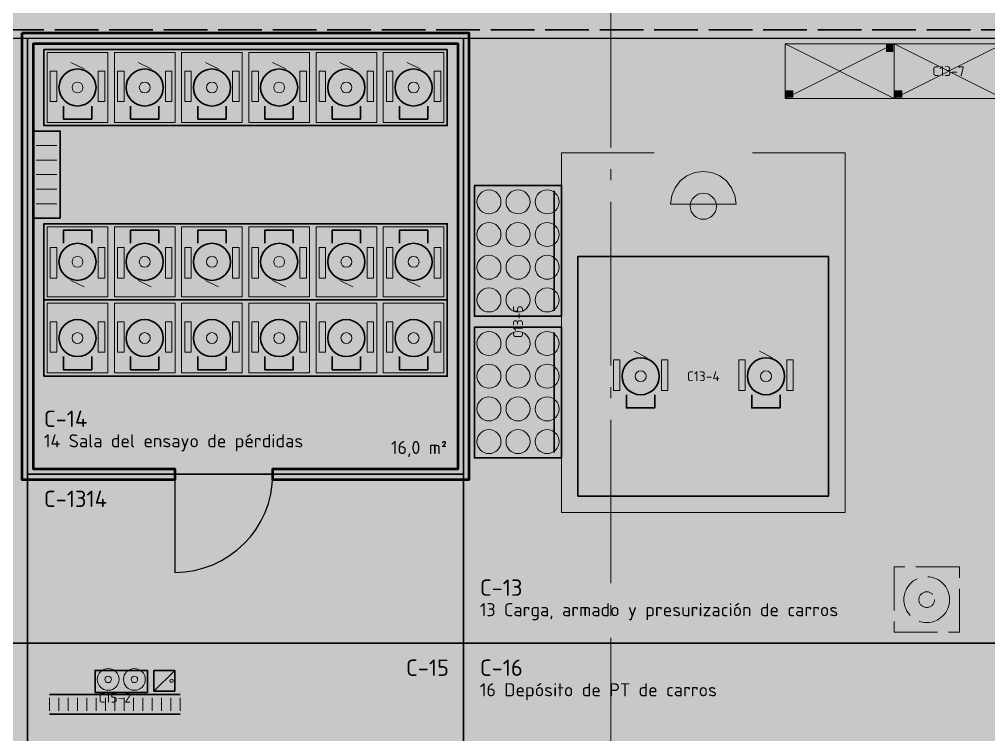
# Model space of a CAD drawing. Header units: millimetres. Extents: x 0 to 1189, y 0 to 841.
# Drawn here: x 484.8 to 573.7, y 291.1 to 356.8 of the extents above; entities that cross this region are included whole.
import ezdxf
from ezdxf.enums import TextEntityAlignment as Align

# ---------------------------------------------------------------- set-up
doc = ezdxf.new("R2010")
doc.units = ezdxf.units.MM
doc.linetypes.add('IRAM-E-TRAZOS', pattern=[5, 4, -1])
doc.linetypes.add('IRAM-F-TRAZO-PUNTO', pattern=[20, 15, -2, 1, -2])
for name, color, linetype, lineweight in [('A-ABERTURA', 7, 'CONTINUOUS', 25), ('A-EJE', 1, 'IRAM-F-TRAZO-PUNTO', 18), ('A-EQUIPO-FINO', 8, 'CONTINUOUS', 13), ('A-EQUIPO-RELLENO', 9, 'CONTINUOUS', 13), ('A-OPERARIO', 6, 'CONTINUOUS', 18), ('A-RELLENO', 9, 'CONTINUOUS', 13), ('A-SECTOR', 1, 'CONTINUOUS', 25), ('A-SECTOR-TXT', 1, 'CONTINUOUS', 25), ('A-SEGURIDAD', 1, 'IRAM-E-TRAZOS', 18), ('A-TABIQUE', 7, 'CONTINUOUS', 50), ('A-TEXTO', 7, 'CONTINUOUS', 18)]:
    doc.layers.add(name, color=color, linetype=linetype, lineweight=lineweight)
for name, color, linetype, lineweight, true_color in [('A-AREA-TRABAJO', 30, 'CONTINUOUS', 13, 0xeb963c), ('A-DEM-AM', 2, 'CONTINUOUS', 35, 0xd7a500), ('A-EQUIPO', 30, 'CONTINUOUS', 35, 0xe67800), ('A-PASILLO', 2, 'IRAM-E-TRAZOS', 35, 0xd7a500)]:
    doc.layers.add(name, color=color, linetype=linetype, lineweight=lineweight, true_color=true_color)
doc.styles.add('ISO3098', font='isocpeur.ttf')

msp = doc.modelspace()

# ---------------------------------------------------------------- hatches: boundary and pattern name
at = {"layer": 'A-EQUIPO-RELLENO', "true_color": 0xeeeeee}
h = msp.add_hatch(color=7, dxfattribs=at)
h.dxf.hatch_style = 1
h.paths.add_polyline_path([(555, 349.5), (565, 349.5), (565, 354.5), (555, 354.5)])
at = {"layer": 'A-EQUIPO-RELLENO', "true_color": 0x969ba0}
h = msp.add_hatch(color=7, dxfattribs=at)
h.dxf.hatch_style = 1
h.paths.add_polyline_path([(564.3, 353.8), (564.9, 353.8), (564.9, 354.4), (564.3, 354.4)])
at = {"layer": 'A-EQUIPO-RELLENO', "true_color": 0xeeeeee}
h = msp.add_hatch(color=7, dxfattribs=at)
h.dxf.hatch_style = 1
h.paths.add_polyline_path([(565, 349.5), (575, 349.5), (575, 354.5), (565, 354.5)])
at = {"layer": 'A-EQUIPO-RELLENO', "true_color": 0xf0786e}
h = msp.add_hatch(color=7, dxfattribs=at)
h.dxf.hatch_style = 1
h.paths.add_polyline_path([(488.383, 350.5), (488.441, 350.06), (488.611, 349.65), (488.881, 349.298), (489.233, 349.028), (489.643, 348.858), (490.083, 348.8), (490.523, 348.858), (490.933, 349.028), (491.285, 349.298), (491.556, 349.65), (491.725, 350.06), (491.783, 350.5), (491.725, 350.94), (491.556, 351.35), (491.285, 351.702), (490.933, 351.972), (490.523, 352.142), (490.083, 352.2), (489.643, 352.142), (489.233, 351.972), (488.881, 351.702), (488.611, 351.35), (488.441, 350.94)])
h = msp.add_hatch(color=7, dxfattribs=at)
h.dxf.hatch_style = 1
h.paths.add_polyline_path([(494.55, 350.5), (494.608, 350.06), (494.778, 349.65), (495.048, 349.298), (495.4, 349.028), (495.81, 348.858), (496.25, 348.8), (496.69, 348.858), (497.1, 349.028), (497.452, 349.298), (497.722, 349.65), (497.892, 350.06), (497.95, 350.5), (497.892, 350.94), (497.722, 351.35), (497.452, 351.702), (497.1, 351.972), (496.69, 352.142), (496.25, 352.2), (495.81, 352.142), (495.4, 351.972), (495.048, 351.702), (494.778, 351.35), (494.608, 350.94)])
h = msp.add_hatch(color=7, dxfattribs=at)
h.dxf.hatch_style = 1
h.paths.add_polyline_path([(500.717, 350.5), (500.775, 350.06), (500.944, 349.65), (501.215, 349.298), (501.567, 349.028), (501.977, 348.858), (502.417, 348.8), (502.857, 348.858), (503.267, 349.028), (503.619, 349.298), (503.889, 349.65), (504.059, 350.06), (504.117, 350.5), (504.059, 350.94), (503.889, 351.35), (503.619, 351.702), (503.267, 351.972), (502.857, 352.142), (502.417, 352.2), (501.977, 352.142), (501.567, 351.972), (501.215, 351.702), (500.944, 351.35), (500.775, 350.94)])
h = msp.add_hatch(color=7, dxfattribs=at)
h.dxf.hatch_style = 1
h.paths.add_polyline_path([(506.883, 350.5), (506.941, 350.06), (507.111, 349.65), (507.381, 349.298), (507.733, 349.028), (508.143, 348.858), (508.583, 348.8), (509.023, 348.858), (509.433, 349.028), (509.785, 349.298), (510.056, 349.65), (510.225, 350.06), (510.283, 350.5), (510.225, 350.94), (510.056, 351.35), (509.785, 351.702), (509.433, 351.972), (509.023, 352.142), (508.583, 352.2), (508.143, 352.142), (507.733, 351.972), (507.381, 351.702), (507.111, 351.35), (506.941, 350.94)])
h = msp.add_hatch(color=7, dxfattribs=at)
h.dxf.hatch_style = 1
h.paths.add_polyline_path([(513.05, 350.5), (513.108, 350.06), (513.278, 349.65), (513.548, 349.298), (513.9, 349.028), (514.31, 348.858), (514.75, 348.8), (515.19, 348.858), (515.6, 349.028), (515.952, 349.298), (516.222, 349.65), (516.392, 350.06), (516.45, 350.5), (516.392, 350.94), (516.222, 351.35), (515.952, 351.702), (515.6, 351.972), (515.19, 352.142), (514.75, 352.2), (514.31, 352.142), (513.9, 351.972), (513.548, 351.702), (513.278, 351.35), (513.108, 350.94)])
h = msp.add_hatch(color=7, dxfattribs=at)
h.dxf.hatch_style = 1
h.paths.add_polyline_path([(519.217, 350.5), (519.275, 350.06), (519.444, 349.65), (519.715, 349.298), (520.067, 349.028), (520.477, 348.858), (520.917, 348.8), (521.357, 348.858), (521.767, 349.028), (522.119, 349.298), (522.389, 349.65), (522.559, 350.06), (522.617, 350.5), (522.559, 350.94), (522.389, 351.35), (522.119, 351.702), (521.767, 351.972), (521.357, 352.142), (520.917, 352.2), (520.477, 352.142), (520.067, 351.972), (519.715, 351.702), (519.444, 351.35), (519.275, 350.94)])
at = {"layer": 'A-EQUIPO-RELLENO', "true_color": 0x969ba0}
h = msp.add_hatch(color=7, dxfattribs=at)
h.dxf.hatch_style = 1
h.paths.add_polyline_path([(488.183, 352), (487.583, 352), (487.583, 349.2), (488.183, 349.2)])
h = msp.add_hatch(color=7, dxfattribs=at)
h.dxf.hatch_style = 1
h.paths.add_polyline_path([(492.583, 352), (491.983, 352), (491.983, 349.2), (492.583, 349.2)])
h = msp.add_hatch(color=7, dxfattribs=at)
h.dxf.hatch_style = 1
h.paths.add_polyline_path([(494.35, 352), (493.75, 352), (493.75, 349.2), (494.35, 349.2)])
h = msp.add_hatch(color=7, dxfattribs=at)
h.dxf.hatch_style = 1
h.paths.add_polyline_path([(498.75, 352), (498.15, 352), (498.15, 349.2), (498.75, 349.2)])
h = msp.add_hatch(color=7, dxfattribs=at)
h.dxf.hatch_style = 1
h.paths.add_polyline_path([(500.517, 352), (499.917, 352), (499.917, 349.2), (500.517, 349.2)])
h = msp.add_hatch(color=7, dxfattribs=at)
h.dxf.hatch_style = 1
h.paths.add_polyline_path([(504.917, 352), (504.317, 352), (504.317, 349.2), (504.917, 349.2)])
h = msp.add_hatch(color=7, dxfattribs=at)
h.dxf.hatch_style = 1
h.paths.add_polyline_path([(506.683, 352), (506.083, 352), (506.083, 349.2), (506.683, 349.2)])
h = msp.add_hatch(color=7, dxfattribs=at)
h.dxf.hatch_style = 1
h.paths.add_polyline_path([(511.083, 352), (510.483, 352), (510.483, 349.2), (511.083, 349.2)])
h = msp.add_hatch(color=7, dxfattribs=at)
h.dxf.hatch_style = 1
h.paths.add_polyline_path([(512.85, 352), (512.25, 352), (512.25, 349.2), (512.85, 349.2)])
h = msp.add_hatch(color=7, dxfattribs=at)
h.dxf.hatch_style = 1
h.paths.add_polyline_path([(517.25, 352), (516.65, 352), (516.65, 349.2), (517.25, 349.2)])
h = msp.add_hatch(color=7, dxfattribs=at)
h.dxf.hatch_style = 1
h.paths.add_polyline_path([(519.017, 352), (518.417, 352), (518.417, 349.2), (519.017, 349.2)])
h = msp.add_hatch(color=7, dxfattribs=at)
h.dxf.hatch_style = 1
h.paths.add_polyline_path([(523.417, 352), (522.817, 352), (522.817, 349.2), (523.417, 349.2)])
h = msp.add_hatch(color=7, dxfattribs=at)
h.dxf.hatch_style = 1
h.paths.add_polyline_path([(555.1, 349.6), (555.7, 349.6), (555.7, 350.2), (555.1, 350.2)])
h = msp.add_hatch(color=7, dxfattribs=at)
h.dxf.hatch_style = 1
h.paths.add_polyline_path([(565.1, 349.6), (565.7, 349.6), (565.7, 350.2), (565.1, 350.2)])
at = {"layer": 'A-EQUIPO-RELLENO', "true_color": 0xffffff}
h = msp.add_hatch(color=7, dxfattribs=at)
h.dxf.hatch_style = 1
h.paths.add_polyline_path([(488.5, 338.5), (488.5, 346.5), (486, 346.5), (486, 338.5)])
at = {"layer": 'A-EQUIPO-RELLENO', "true_color": 0xfae1f5}
h = msp.add_hatch(color=7, dxfattribs=at)
h.dxf.hatch_style = 1
h.paths.add_polyline_path([(550.5, 339.8), (550.398, 340.576), (550.098, 341.3), (549.621, 341.921), (549, 342.398), (548.276, 342.698), (547.5, 342.8), (546.724, 342.698), (546, 342.398), (545.379, 341.921), (544.902, 341.3), (544.602, 340.576), (544.5, 339.8), (550.5, 339.8)])
at = {"layer": 'A-EQUIPO-RELLENO', "true_color": 0xecece4}
h = msp.add_hatch(color=7, dxfattribs=at)
h.dxf.hatch_style = 1
h.paths.add_polyline_path([(534.5, 329.5), (534.5, 341.5), (526.5, 341.5), (526.5, 329.5)])
at = {"layer": 'A-EQUIPO-RELLENO', "true_color": 0x96b4d2}
h = msp.add_hatch(color=7, dxfattribs=at)
h.dxf.hatch_style = 1
h.paths.add_polyline_path([(527.833, 341.1), (527.549, 341.063), (527.283, 340.953), (527.056, 340.778), (526.881, 340.55), (526.771, 340.285), (526.733, 340), (526.771, 339.715), (526.881, 339.45), (527.056, 339.222), (527.283, 339.047), (527.549, 338.937), (527.833, 338.9), (528.118, 338.937), (528.383, 339.047), (528.611, 339.222), (528.786, 339.45), (528.896, 339.715), (528.933, 340), (528.896, 340.285), (528.786, 340.55), (528.611, 340.778), (528.383, 340.953), (528.118, 341.063)])
h = msp.add_hatch(color=7, dxfattribs=at)
h.dxf.hatch_style = 1
h.paths.add_polyline_path([(530.5, 341.1), (530.215, 341.063), (529.95, 340.953), (529.722, 340.778), (529.547, 340.55), (529.437, 340.285), (529.4, 340), (529.437, 339.715), (529.547, 339.45), (529.722, 339.222), (529.95, 339.047), (530.215, 338.937), (530.5, 338.9), (530.785, 338.937), (531.05, 339.047), (531.278, 339.222), (531.453, 339.45), (531.563, 339.715), (531.6, 340), (531.563, 340.285), (531.453, 340.55), (531.278, 340.778), (531.05, 340.953), (530.785, 341.063)])
h = msp.add_hatch(color=7, dxfattribs=at)
h.dxf.hatch_style = 1
h.paths.add_polyline_path([(533.167, 341.1), (532.882, 341.063), (532.617, 340.953), (532.389, 340.778), (532.214, 340.55), (532.104, 340.285), (532.067, 340), (532.104, 339.715), (532.214, 339.45), (532.389, 339.222), (532.617, 339.047), (532.882, 338.937), (533.167, 338.9), (533.451, 338.937), (533.717, 339.047), (533.944, 339.222), (534.119, 339.45), (534.229, 339.715), (534.267, 340), (534.229, 340.285), (534.119, 340.55), (533.944, 340.778), (533.717, 340.953), (533.451, 341.063)])
at = {"layer": 'A-EQUIPO-RELLENO', "true_color": 0xffffff}
h = msp.add_hatch(color=7, dxfattribs=at)
h.dxf.hatch_style = 1
h.paths.add_polyline_path([(546.3, 339.6), (546.341, 339.289), (546.461, 339), (546.651, 338.751), (546.9, 338.561), (547.189, 338.441), (547.5, 338.4), (547.811, 338.441), (548.1, 338.561), (548.349, 338.751), (548.539, 339), (548.659, 339.289), (548.7, 339.6), (548.659, 339.911), (548.539, 340.2), (548.349, 340.449), (548.1, 340.639), (547.811, 340.759), (547.5, 340.8), (547.189, 340.759), (546.9, 340.639), (546.651, 340.449), (546.461, 340.2), (546.341, 339.911)])
at = {"layer": 'A-EQUIPO-RELLENO', "true_color": 0x96b4d2}
h = msp.add_hatch(color=7, dxfattribs=at)
h.dxf.hatch_style = 1
h.paths.add_polyline_path([(527.833, 338.1), (527.549, 338.063), (527.283, 337.953), (527.056, 337.778), (526.881, 337.55), (526.771, 337.285), (526.733, 337), (526.771, 336.715), (526.881, 336.45), (527.056, 336.222), (527.283, 336.047), (527.549, 335.937), (527.833, 335.9), (528.118, 335.937), (528.383, 336.047), (528.611, 336.222), (528.786, 336.45), (528.896, 336.715), (528.933, 337), (528.896, 337.285), (528.786, 337.55), (528.611, 337.778), (528.383, 337.953), (528.118, 338.063)])
h = msp.add_hatch(color=7, dxfattribs=at)
h.dxf.hatch_style = 1
h.paths.add_polyline_path([(530.5, 338.1), (530.215, 338.063), (529.95, 337.953), (529.722, 337.778), (529.547, 337.55), (529.437, 337.285), (529.4, 337), (529.437, 336.715), (529.547, 336.45), (529.722, 336.222), (529.95, 336.047), (530.215, 335.937), (530.5, 335.9), (530.785, 335.937), (531.05, 336.047), (531.278, 336.222), (531.453, 336.45), (531.563, 336.715), (531.6, 337), (531.563, 337.285), (531.453, 337.55), (531.278, 337.778), (531.05, 337.953), (530.785, 338.063)])
h = msp.add_hatch(color=7, dxfattribs=at)
h.dxf.hatch_style = 1
h.paths.add_polyline_path([(533.167, 338.1), (532.882, 338.063), (532.617, 337.953), (532.389, 337.778), (532.214, 337.55), (532.104, 337.285), (532.067, 337), (532.104, 336.715), (532.214, 336.45), (532.389, 336.222), (532.617, 336.047), (532.882, 335.937), (533.167, 335.9), (533.451, 335.937), (533.717, 336.047), (533.944, 336.222), (534.119, 336.45), (534.229, 336.715), (534.267, 337), (534.229, 337.285), (534.119, 337.55), (533.944, 337.778), (533.717, 337.953), (533.451, 338.063)])
at = {"layer": 'A-EQUIPO-RELLENO', "true_color": 0xf0786e}
h = msp.add_hatch(color=7, dxfattribs=at)
h.dxf.hatch_style = 1
h.paths.add_polyline_path([(491.783, 334.5), (491.725, 334.94), (491.556, 335.35), (491.285, 335.702), (490.933, 335.972), (490.523, 336.142), (490.083, 336.2), (489.643, 336.142), (489.233, 335.972), (488.881, 335.702), (488.611, 335.35), (488.441, 334.94), (488.383, 334.5), (488.441, 334.06), (488.611, 333.65), (488.881, 333.298), (489.233, 333.028), (489.643, 332.858), (490.083, 332.8), (490.523, 332.858), (490.933, 333.028), (491.285, 333.298), (491.556, 333.65), (491.725, 334.06)])
h = msp.add_hatch(color=7, dxfattribs=at)
h.dxf.hatch_style = 1
h.paths.add_polyline_path([(497.95, 334.5), (497.892, 334.94), (497.722, 335.35), (497.452, 335.702), (497.1, 335.972), (496.69, 336.142), (496.25, 336.2), (495.81, 336.142), (495.4, 335.972), (495.048, 335.702), (494.778, 335.35), (494.608, 334.94), (494.55, 334.5), (494.608, 334.06), (494.778, 333.65), (495.048, 333.298), (495.4, 333.028), (495.81, 332.858), (496.25, 332.8), (496.69, 332.858), (497.1, 333.028), (497.452, 333.298), (497.722, 333.65), (497.892, 334.06)])
h = msp.add_hatch(color=7, dxfattribs=at)
h.dxf.hatch_style = 1
h.paths.add_polyline_path([(504.117, 334.5), (504.059, 334.94), (503.889, 335.35), (503.619, 335.702), (503.267, 335.972), (502.857, 336.142), (502.417, 336.2), (501.977, 336.142), (501.567, 335.972), (501.215, 335.702), (500.944, 335.35), (500.775, 334.94), (500.717, 334.5), (500.775, 334.06), (500.944, 333.65), (501.215, 333.298), (501.567, 333.028), (501.977, 332.858), (502.417, 332.8), (502.857, 332.858), (503.267, 333.028), (503.619, 333.298), (503.889, 333.65), (504.059, 334.06)])
h = msp.add_hatch(color=7, dxfattribs=at)
h.dxf.hatch_style = 1
h.paths.add_polyline_path([(510.283, 334.5), (510.225, 334.94), (510.056, 335.35), (509.785, 335.702), (509.433, 335.972), (509.023, 336.142), (508.583, 336.2), (508.143, 336.142), (507.733, 335.972), (507.381, 335.702), (507.111, 335.35), (506.941, 334.94), (506.883, 334.5), (506.941, 334.06), (507.111, 333.65), (507.381, 333.298), (507.733, 333.028), (508.143, 332.858), (508.583, 332.8), (509.023, 332.858), (509.433, 333.028), (509.785, 333.298), (510.056, 333.65), (510.225, 334.06)])
h = msp.add_hatch(color=7, dxfattribs=at)
h.dxf.hatch_style = 1
h.paths.add_polyline_path([(516.45, 334.5), (516.392, 334.94), (516.222, 335.35), (515.952, 335.702), (515.6, 335.972), (515.19, 336.142), (514.75, 336.2), (514.31, 336.142), (513.9, 335.972), (513.548, 335.702), (513.278, 335.35), (513.108, 334.94), (513.05, 334.5), (513.108, 334.06), (513.278, 333.65), (513.548, 333.298), (513.9, 333.028), (514.31, 332.858), (514.75, 332.8), (515.19, 332.858), (515.6, 333.028), (515.952, 333.298), (516.222, 333.65), (516.392, 334.06)])
h = msp.add_hatch(color=7, dxfattribs=at)
h.dxf.hatch_style = 1
h.paths.add_polyline_path([(522.617, 334.5), (522.559, 334.94), (522.389, 335.35), (522.119, 335.702), (521.767, 335.972), (521.357, 336.142), (520.917, 336.2), (520.477, 336.142), (520.067, 335.972), (519.715, 335.702), (519.444, 335.35), (519.275, 334.94), (519.217, 334.5), (519.275, 334.06), (519.444, 333.65), (519.715, 333.298), (520.067, 333.028), (520.477, 332.858), (520.917, 332.8), (521.357, 332.858), (521.767, 333.028), (522.119, 333.298), (522.389, 333.65), (522.559, 334.06)])
at = {"layer": 'A-EQUIPO-RELLENO', "true_color": 0x969ba0}
h = msp.add_hatch(color=7, dxfattribs=at)
h.dxf.hatch_style = 1
h.paths.add_polyline_path([(487.583, 333), (488.183, 333), (488.183, 335.8), (487.583, 335.8)])
h = msp.add_hatch(color=7, dxfattribs=at)
h.dxf.hatch_style = 1
h.paths.add_polyline_path([(491.983, 333), (492.583, 333), (492.583, 335.8), (491.983, 335.8)])
h = msp.add_hatch(color=7, dxfattribs=at)
h.dxf.hatch_style = 1
h.paths.add_polyline_path([(493.75, 333), (494.35, 333), (494.35, 335.8), (493.75, 335.8)])
h = msp.add_hatch(color=7, dxfattribs=at)
h.dxf.hatch_style = 1
h.paths.add_polyline_path([(498.15, 333), (498.75, 333), (498.75, 335.8), (498.15, 335.8)])
h = msp.add_hatch(color=7, dxfattribs=at)
h.dxf.hatch_style = 1
h.paths.add_polyline_path([(499.917, 333), (500.517, 333), (500.517, 335.8), (499.917, 335.8)])
h = msp.add_hatch(color=7, dxfattribs=at)
h.dxf.hatch_style = 1
h.paths.add_polyline_path([(504.317, 333), (504.917, 333), (504.917, 335.8), (504.317, 335.8)])
h = msp.add_hatch(color=7, dxfattribs=at)
h.dxf.hatch_style = 1
h.paths.add_polyline_path([(506.083, 333), (506.683, 333), (506.683, 335.8), (506.083, 335.8)])
h = msp.add_hatch(color=7, dxfattribs=at)
h.dxf.hatch_style = 1
h.paths.add_polyline_path([(510.483, 333), (511.083, 333), (511.083, 335.8), (510.483, 335.8)])
h = msp.add_hatch(color=7, dxfattribs=at)
h.dxf.hatch_style = 1
h.paths.add_polyline_path([(512.25, 333), (512.85, 333), (512.85, 335.8), (512.25, 335.8)])
h = msp.add_hatch(color=7, dxfattribs=at)
h.dxf.hatch_style = 1
h.paths.add_polyline_path([(516.65, 333), (517.25, 333), (517.25, 335.8), (516.65, 335.8)])
h = msp.add_hatch(color=7, dxfattribs=at)
h.dxf.hatch_style = 1
h.paths.add_polyline_path([(518.417, 333), (519.017, 333), (519.017, 335.8), (518.417, 335.8)])
h = msp.add_hatch(color=7, dxfattribs=at)
h.dxf.hatch_style = 1
h.paths.add_polyline_path([(522.817, 333), (523.417, 333), (523.417, 335.8), (522.817, 335.8)])
at = {"layer": 'A-EQUIPO-RELLENO', "true_color": 0x96b4d2}
h = msp.add_hatch(color=7, dxfattribs=at)
h.dxf.hatch_style = 1
h.paths.add_polyline_path([(527.833, 335.1), (527.549, 335.063), (527.283, 334.953), (527.056, 334.778), (526.881, 334.55), (526.771, 334.285), (526.733, 334), (526.771, 333.715), (526.881, 333.45), (527.056, 333.222), (527.283, 333.047), (527.549, 332.937), (527.833, 332.9), (528.118, 332.937), (528.383, 333.047), (528.611, 333.222), (528.786, 333.45), (528.896, 333.715), (528.933, 334), (528.896, 334.285), (528.786, 334.55), (528.611, 334.778), (528.383, 334.953), (528.118, 335.063)])
h = msp.add_hatch(color=7, dxfattribs=at)
h.dxf.hatch_style = 1
h.paths.add_polyline_path([(530.5, 335.1), (530.215, 335.063), (529.95, 334.953), (529.722, 334.778), (529.547, 334.55), (529.437, 334.285), (529.4, 334), (529.437, 333.715), (529.547, 333.45), (529.722, 333.222), (529.95, 333.047), (530.215, 332.937), (530.5, 332.9), (530.785, 332.937), (531.05, 333.047), (531.278, 333.222), (531.453, 333.45), (531.563, 333.715), (531.6, 334), (531.563, 334.285), (531.453, 334.55), (531.278, 334.778), (531.05, 334.953), (530.785, 335.063)])
h = msp.add_hatch(color=7, dxfattribs=at)
h.dxf.hatch_style = 1
h.paths.add_polyline_path([(533.167, 335.1), (532.882, 335.063), (532.617, 334.953), (532.389, 334.778), (532.214, 334.55), (532.104, 334.285), (532.067, 334), (532.104, 333.715), (532.214, 333.45), (532.389, 333.222), (532.617, 333.047), (532.882, 332.937), (533.167, 332.9), (533.451, 332.937), (533.717, 333.047), (533.944, 333.222), (534.119, 333.45), (534.229, 333.715), (534.267, 334), (534.229, 334.285), (534.119, 334.55), (533.944, 334.778), (533.717, 334.953), (533.451, 335.063)])
h = msp.add_hatch(color=7, dxfattribs=at)
h.dxf.hatch_style = 1
h.paths.add_polyline_path([(527.833, 332.1), (527.549, 332.063), (527.283, 331.953), (527.056, 331.778), (526.881, 331.55), (526.771, 331.285), (526.733, 331), (526.771, 330.715), (526.881, 330.45), (527.056, 330.222), (527.283, 330.047), (527.549, 329.937), (527.833, 329.9), (528.118, 329.937), (528.383, 330.047), (528.611, 330.222), (528.786, 330.45), (528.896, 330.715), (528.933, 331), (528.896, 331.285), (528.786, 331.55), (528.611, 331.778), (528.383, 331.953), (528.118, 332.063)])
h = msp.add_hatch(color=7, dxfattribs=at)
h.dxf.hatch_style = 1
h.paths.add_polyline_path([(530.5, 332.1), (530.215, 332.063), (529.95, 331.953), (529.722, 331.778), (529.547, 331.55), (529.437, 331.285), (529.4, 331), (529.437, 330.715), (529.547, 330.45), (529.722, 330.222), (529.95, 330.047), (530.215, 329.937), (530.5, 329.9), (530.785, 329.937), (531.05, 330.047), (531.278, 330.222), (531.453, 330.45), (531.563, 330.715), (531.6, 331), (531.563, 331.285), (531.453, 331.55), (531.278, 331.778), (531.05, 331.953), (530.785, 332.063)])
h = msp.add_hatch(color=7, dxfattribs=at)
h.dxf.hatch_style = 1
h.paths.add_polyline_path([(533.167, 332.1), (532.882, 332.063), (532.617, 331.953), (532.389, 331.778), (532.214, 331.55), (532.104, 331.285), (532.067, 331), (532.104, 330.715), (532.214, 330.45), (532.389, 330.222), (532.617, 330.047), (532.882, 329.937), (533.167, 329.9), (533.451, 329.937), (533.717, 330.047), (533.944, 330.222), (534.119, 330.45), (534.229, 330.715), (534.267, 331), (534.229, 331.285), (534.119, 331.55), (533.944, 331.778), (533.717, 331.953), (533.451, 332.063)])
at = {"layer": 'A-EQUIPO-RELLENO', "true_color": 0xf0786e}
h = msp.add_hatch(color=7, dxfattribs=at)
h.dxf.hatch_style = 1
h.paths.add_polyline_path([(491.783, 327.5), (491.725, 327.94), (491.556, 328.35), (491.285, 328.702), (490.933, 328.972), (490.523, 329.142), (490.083, 329.2), (489.643, 329.142), (489.233, 328.972), (488.881, 328.702), (488.611, 328.35), (488.441, 327.94), (488.383, 327.5), (488.441, 327.06), (488.611, 326.65), (488.881, 326.298), (489.233, 326.028), (489.643, 325.858), (490.083, 325.8), (490.523, 325.858), (490.933, 326.028), (491.285, 326.298), (491.556, 326.65), (491.725, 327.06)])
h = msp.add_hatch(color=7, dxfattribs=at)
h.dxf.hatch_style = 1
h.paths.add_polyline_path([(497.95, 327.5), (497.892, 327.94), (497.722, 328.35), (497.452, 328.702), (497.1, 328.972), (496.69, 329.142), (496.25, 329.2), (495.81, 329.142), (495.4, 328.972), (495.048, 328.702), (494.778, 328.35), (494.608, 327.94), (494.55, 327.5), (494.608, 327.06), (494.778, 326.65), (495.048, 326.298), (495.4, 326.028), (495.81, 325.858), (496.25, 325.8), (496.69, 325.858), (497.1, 326.028), (497.452, 326.298), (497.722, 326.65), (497.892, 327.06)])
h = msp.add_hatch(color=7, dxfattribs=at)
h.dxf.hatch_style = 1
h.paths.add_polyline_path([(504.117, 327.5), (504.059, 327.94), (503.889, 328.35), (503.619, 328.702), (503.267, 328.972), (502.857, 329.142), (502.417, 329.2), (501.977, 329.142), (501.567, 328.972), (501.215, 328.702), (500.944, 328.35), (500.775, 327.94), (500.717, 327.5), (500.775, 327.06), (500.944, 326.65), (501.215, 326.298), (501.567, 326.028), (501.977, 325.858), (502.417, 325.8), (502.857, 325.858), (503.267, 326.028), (503.619, 326.298), (503.889, 326.65), (504.059, 327.06)])
h = msp.add_hatch(color=7, dxfattribs=at)
h.dxf.hatch_style = 1
h.paths.add_polyline_path([(510.283, 327.5), (510.225, 327.94), (510.056, 328.35), (509.785, 328.702), (509.433, 328.972), (509.023, 329.142), (508.583, 329.2), (508.143, 329.142), (507.733, 328.972), (507.381, 328.702), (507.111, 328.35), (506.941, 327.94), (506.883, 327.5), (506.941, 327.06), (507.111, 326.65), (507.381, 326.298), (507.733, 326.028), (508.143, 325.858), (508.583, 325.8), (509.023, 325.858), (509.433, 326.028), (509.785, 326.298), (510.056, 326.65), (510.225, 327.06)])
h = msp.add_hatch(color=7, dxfattribs=at)
h.dxf.hatch_style = 1
h.paths.add_polyline_path([(516.45, 327.5), (516.392, 327.94), (516.222, 328.35), (515.952, 328.702), (515.6, 328.972), (515.19, 329.142), (514.75, 329.2), (514.31, 329.142), (513.9, 328.972), (513.548, 328.702), (513.278, 328.35), (513.108, 327.94), (513.05, 327.5), (513.108, 327.06), (513.278, 326.65), (513.548, 326.298), (513.9, 326.028), (514.31, 325.858), (514.75, 325.8), (515.19, 325.858), (515.6, 326.028), (515.952, 326.298), (516.222, 326.65), (516.392, 327.06)])
h = msp.add_hatch(color=7, dxfattribs=at)
h.dxf.hatch_style = 1
h.paths.add_polyline_path([(522.617, 327.5), (522.559, 327.94), (522.389, 328.35), (522.119, 328.702), (521.767, 328.972), (521.357, 329.142), (520.917, 329.2), (520.477, 329.142), (520.067, 328.972), (519.715, 328.702), (519.444, 328.35), (519.275, 327.94), (519.217, 327.5), (519.275, 327.06), (519.444, 326.65), (519.715, 326.298), (520.067, 326.028), (520.477, 325.858), (520.917, 325.8), (521.357, 325.858), (521.767, 326.028), (522.119, 326.298), (522.389, 326.65), (522.559, 327.06)])
at = {"layer": 'A-EQUIPO-RELLENO', "true_color": 0x969ba0}
h = msp.add_hatch(color=7, dxfattribs=at)
h.dxf.hatch_style = 1
h.paths.add_polyline_path([(487.583, 326.2), (488.183, 326.2), (488.183, 329), (487.583, 329)])
h = msp.add_hatch(color=7, dxfattribs=at)
h.dxf.hatch_style = 1
h.paths.add_polyline_path([(491.983, 326.2), (492.583, 326.2), (492.583, 329), (491.983, 329)])
h = msp.add_hatch(color=7, dxfattribs=at)
h.dxf.hatch_style = 1
h.paths.add_polyline_path([(493.75, 326.2), (494.35, 326.2), (494.35, 329), (493.75, 329)])
h = msp.add_hatch(color=7, dxfattribs=at)
h.dxf.hatch_style = 1
h.paths.add_polyline_path([(498.15, 326.2), (498.75, 326.2), (498.75, 329), (498.15, 329)])
h = msp.add_hatch(color=7, dxfattribs=at)
h.dxf.hatch_style = 1
h.paths.add_polyline_path([(499.917, 326.2), (500.517, 326.2), (500.517, 329), (499.917, 329)])
h = msp.add_hatch(color=7, dxfattribs=at)
h.dxf.hatch_style = 1
h.paths.add_polyline_path([(504.317, 326.2), (504.917, 326.2), (504.917, 329), (504.317, 329)])
h = msp.add_hatch(color=7, dxfattribs=at)
h.dxf.hatch_style = 1
h.paths.add_polyline_path([(506.083, 326.2), (506.683, 326.2), (506.683, 329), (506.083, 329)])
h = msp.add_hatch(color=7, dxfattribs=at)
h.dxf.hatch_style = 1
h.paths.add_polyline_path([(510.483, 326.2), (511.083, 326.2), (511.083, 329), (510.483, 329)])
h = msp.add_hatch(color=7, dxfattribs=at)
h.dxf.hatch_style = 1
h.paths.add_polyline_path([(512.25, 326.2), (512.85, 326.2), (512.85, 329), (512.25, 329)])
h = msp.add_hatch(color=7, dxfattribs=at)
h.dxf.hatch_style = 1
h.paths.add_polyline_path([(516.65, 326.2), (517.25, 326.2), (517.25, 329), (516.65, 329)])
h = msp.add_hatch(color=7, dxfattribs=at)
h.dxf.hatch_style = 1
h.paths.add_polyline_path([(518.417, 326.2), (519.017, 326.2), (519.017, 329), (518.417, 329)])
h = msp.add_hatch(color=7, dxfattribs=at)
h.dxf.hatch_style = 1
h.paths.add_polyline_path([(522.817, 326.2), (523.417, 326.2), (523.417, 329), (522.817, 329)])
at = {"layer": 'A-EQUIPO-RELLENO', "true_color": 0xecece4}
h = msp.add_hatch(color=7, dxfattribs=at)
h.dxf.hatch_style = 1
h.paths.add_polyline_path([(534.5, 316.5), (534.5, 328.5), (526.5, 328.5), (526.5, 316.5)])
at = {"layer": 'A-EQUIPO-RELLENO', "true_color": 0x96b4d2}
h = msp.add_hatch(color=7, dxfattribs=at)
h.dxf.hatch_style = 1
h.paths.add_polyline_path([(527.833, 328.1), (527.549, 328.063), (527.283, 327.953), (527.056, 327.778), (526.881, 327.55), (526.771, 327.285), (526.733, 327), (526.771, 326.715), (526.881, 326.45), (527.056, 326.222), (527.283, 326.047), (527.549, 325.937), (527.833, 325.9), (528.118, 325.937), (528.383, 326.047), (528.611, 326.222), (528.786, 326.45), (528.896, 326.715), (528.933, 327), (528.896, 327.285), (528.786, 327.55), (528.611, 327.778), (528.383, 327.953), (528.118, 328.063)])
h = msp.add_hatch(color=7, dxfattribs=at)
h.dxf.hatch_style = 1
h.paths.add_polyline_path([(530.5, 328.1), (530.215, 328.063), (529.95, 327.953), (529.722, 327.778), (529.547, 327.55), (529.437, 327.285), (529.4, 327), (529.437, 326.715), (529.547, 326.45), (529.722, 326.222), (529.95, 326.047), (530.215, 325.937), (530.5, 325.9), (530.785, 325.937), (531.05, 326.047), (531.278, 326.222), (531.453, 326.45), (531.563, 326.715), (531.6, 327), (531.563, 327.285), (531.453, 327.55), (531.278, 327.778), (531.05, 327.953), (530.785, 328.063)])
h = msp.add_hatch(color=7, dxfattribs=at)
h.dxf.hatch_style = 1
h.paths.add_polyline_path([(533.167, 328.1), (532.882, 328.063), (532.617, 327.953), (532.389, 327.778), (532.214, 327.55), (532.104, 327.285), (532.067, 327), (532.104, 326.715), (532.214, 326.45), (532.389, 326.222), (532.617, 326.047), (532.882, 325.937), (533.167, 325.9), (533.451, 325.937), (533.717, 326.047), (533.944, 326.222), (534.119, 326.45), (534.229, 326.715), (534.267, 327), (534.229, 327.285), (534.119, 327.55), (533.944, 327.778), (533.717, 327.953), (533.451, 328.063)])
at = {"layer": 'A-EQUIPO-RELLENO', "true_color": 0x969ba0}
h = msp.add_hatch(color=7, dxfattribs=at)
h.dxf.hatch_style = 1
h.paths.add_polyline_path([(539.85, 325.5), (539.25, 325.5), (539.25, 322.7), (539.85, 322.7)])
at = {"layer": 'A-EQUIPO-RELLENO', "true_color": 0xf0786e}
h = msp.add_hatch(color=7, dxfattribs=at)
h.dxf.hatch_style = 1
h.paths.add_polyline_path([(540.05, 324), (540.108, 323.56), (540.278, 323.15), (540.548, 322.798), (540.9, 322.528), (541.31, 322.358), (541.75, 322.3), (542.19, 322.358), (542.6, 322.528), (542.952, 322.798), (543.222, 323.15), (543.392, 323.56), (543.45, 324), (543.392, 324.44), (543.222, 324.85), (542.952, 325.202), (542.6, 325.472), (542.19, 325.642), (541.75, 325.7), (541.31, 325.642), (540.9, 325.472), (540.548, 325.202), (540.278, 324.85), (540.108, 324.44)])
at = {"layer": 'A-EQUIPO-RELLENO', "true_color": 0x969ba0}
h = msp.add_hatch(color=7, dxfattribs=at)
h.dxf.hatch_style = 1
h.paths.add_polyline_path([(544.25, 325.5), (543.65, 325.5), (543.65, 322.7), (544.25, 322.7)])
h = msp.add_hatch(color=7, dxfattribs=at)
h.dxf.hatch_style = 1
h.paths.add_polyline_path([(551.35, 325.5), (550.75, 325.5), (550.75, 322.7), (551.35, 322.7)])
at = {"layer": 'A-EQUIPO-RELLENO', "true_color": 0xf0786e}
h = msp.add_hatch(color=7, dxfattribs=at)
h.dxf.hatch_style = 1
h.paths.add_polyline_path([(551.55, 324), (551.608, 323.56), (551.778, 323.15), (552.048, 322.798), (552.4, 322.528), (552.81, 322.358), (553.25, 322.3), (553.69, 322.358), (554.1, 322.528), (554.452, 322.798), (554.722, 323.15), (554.892, 323.56), (554.95, 324), (554.892, 324.44), (554.722, 324.85), (554.452, 325.202), (554.1, 325.472), (553.69, 325.642), (553.25, 325.7), (552.81, 325.642), (552.4, 325.472), (552.048, 325.202), (551.778, 324.85), (551.608, 324.44)])
at = {"layer": 'A-EQUIPO-RELLENO', "true_color": 0x969ba0}
h = msp.add_hatch(color=7, dxfattribs=at)
h.dxf.hatch_style = 1
h.paths.add_polyline_path([(555.75, 325.5), (555.15, 325.5), (555.15, 322.7), (555.75, 322.7)])
at = {"layer": 'A-EQUIPO-RELLENO', "true_color": 0x96b4d2}
h = msp.add_hatch(color=7, dxfattribs=at)
h.dxf.hatch_style = 1
h.paths.add_polyline_path([(527.833, 325.1), (527.549, 325.063), (527.283, 324.953), (527.056, 324.778), (526.881, 324.55), (526.771, 324.285), (526.733, 324), (526.771, 323.715), (526.881, 323.45), (527.056, 323.222), (527.283, 323.047), (527.549, 322.937), (527.833, 322.9), (528.118, 322.937), (528.383, 323.047), (528.611, 323.222), (528.786, 323.45), (528.896, 323.715), (528.933, 324), (528.896, 324.285), (528.786, 324.55), (528.611, 324.778), (528.383, 324.953), (528.118, 325.063)])
h = msp.add_hatch(color=7, dxfattribs=at)
h.dxf.hatch_style = 1
h.paths.add_polyline_path([(530.5, 325.1), (530.215, 325.063), (529.95, 324.953), (529.722, 324.778), (529.547, 324.55), (529.437, 324.285), (529.4, 324), (529.437, 323.715), (529.547, 323.45), (529.722, 323.222), (529.95, 323.047), (530.215, 322.937), (530.5, 322.9), (530.785, 322.937), (531.05, 323.047), (531.278, 323.222), (531.453, 323.45), (531.563, 323.715), (531.6, 324), (531.563, 324.285), (531.453, 324.55), (531.278, 324.778), (531.05, 324.953), (530.785, 325.063)])
h = msp.add_hatch(color=7, dxfattribs=at)
h.dxf.hatch_style = 1
h.paths.add_polyline_path([(533.167, 325.1), (532.882, 325.063), (532.617, 324.953), (532.389, 324.778), (532.214, 324.55), (532.104, 324.285), (532.067, 324), (532.104, 323.715), (532.214, 323.45), (532.389, 323.222), (532.617, 323.047), (532.882, 322.937), (533.167, 322.9), (533.451, 322.937), (533.717, 323.047), (533.944, 323.222), (534.119, 323.45), (534.229, 323.715), (534.267, 324), (534.229, 324.285), (534.119, 324.55), (533.944, 324.778), (533.717, 324.953), (533.451, 325.063)])
h = msp.add_hatch(color=7, dxfattribs=at)
h.dxf.hatch_style = 1
h.paths.add_polyline_path([(527.833, 322.1), (527.549, 322.063), (527.283, 321.953), (527.056, 321.778), (526.881, 321.55), (526.771, 321.285), (526.733, 321), (526.771, 320.715), (526.881, 320.45), (527.056, 320.222), (527.283, 320.047), (527.549, 319.937), (527.833, 319.9), (528.118, 319.937), (528.383, 320.047), (528.611, 320.222), (528.786, 320.45), (528.896, 320.715), (528.933, 321), (528.896, 321.285), (528.786, 321.55), (528.611, 321.778), (528.383, 321.953), (528.118, 322.063)])
h = msp.add_hatch(color=7, dxfattribs=at)
h.dxf.hatch_style = 1
h.paths.add_polyline_path([(530.5, 322.1), (530.215, 322.063), (529.95, 321.953), (529.722, 321.778), (529.547, 321.55), (529.437, 321.285), (529.4, 321), (529.437, 320.715), (529.547, 320.45), (529.722, 320.222), (529.95, 320.047), (530.215, 319.937), (530.5, 319.9), (530.785, 319.937), (531.05, 320.047), (531.278, 320.222), (531.453, 320.45), (531.563, 320.715), (531.6, 321), (531.563, 321.285), (531.453, 321.55), (531.278, 321.778), (531.05, 321.953), (530.785, 322.063)])
h = msp.add_hatch(color=7, dxfattribs=at)
h.dxf.hatch_style = 1
h.paths.add_polyline_path([(533.167, 322.1), (532.882, 322.063), (532.617, 321.953), (532.389, 321.778), (532.214, 321.55), (532.104, 321.285), (532.067, 321), (532.104, 320.715), (532.214, 320.45), (532.389, 320.222), (532.617, 320.047), (532.882, 319.937), (533.167, 319.9), (533.451, 319.937), (533.717, 320.047), (533.944, 320.222), (534.119, 320.45), (534.229, 320.715), (534.267, 321), (534.229, 321.285), (534.119, 321.55), (533.944, 321.778), (533.717, 321.953), (533.451, 322.063)])
h = msp.add_hatch(color=7, dxfattribs=at)
h.dxf.hatch_style = 1
h.paths.add_polyline_path([(527.833, 319.1), (527.549, 319.063), (527.283, 318.953), (527.056, 318.778), (526.881, 318.55), (526.771, 318.285), (526.733, 318), (526.771, 317.715), (526.881, 317.45), (527.056, 317.222), (527.283, 317.047), (527.549, 316.937), (527.833, 316.9), (528.118, 316.937), (528.383, 317.047), (528.611, 317.222), (528.786, 317.45), (528.896, 317.715), (528.933, 318), (528.896, 318.285), (528.786, 318.55), (528.611, 318.778), (528.383, 318.953), (528.118, 319.063)])
h = msp.add_hatch(color=7, dxfattribs=at)
h.dxf.hatch_style = 1
h.paths.add_polyline_path([(530.5, 319.1), (530.215, 319.063), (529.95, 318.953), (529.722, 318.778), (529.547, 318.55), (529.437, 318.285), (529.4, 318), (529.437, 317.715), (529.547, 317.45), (529.722, 317.222), (529.95, 317.047), (530.215, 316.937), (530.5, 316.9), (530.785, 316.937), (531.05, 317.047), (531.278, 317.222), (531.453, 317.45), (531.563, 317.715), (531.6, 318), (531.563, 318.285), (531.453, 318.55), (531.278, 318.778), (531.05, 318.953), (530.785, 319.063)])
h = msp.add_hatch(color=7, dxfattribs=at)
h.dxf.hatch_style = 1
h.paths.add_polyline_path([(533.167, 319.1), (532.882, 319.063), (532.617, 318.953), (532.389, 318.778), (532.214, 318.55), (532.104, 318.285), (532.067, 318), (532.104, 317.715), (532.214, 317.45), (532.389, 317.222), (532.617, 317.047), (532.882, 316.937), (533.167, 316.9), (533.451, 316.937), (533.717, 317.047), (533.944, 317.222), (534.119, 317.45), (534.229, 317.715), (534.267, 318), (534.229, 318.285), (534.119, 318.55), (533.944, 318.778), (533.717, 318.953), (533.451, 319.063)])
at = {"layer": 'A-EQUIPO-RELLENO', "true_color": 0xd6ecd6}
h = msp.add_hatch(color=7, dxfattribs=at)
h.dxf.hatch_style = 1
h.paths.add_polyline_path([(571, 306.5), (565, 306.5), (565, 300.5), (571, 300.5)])
at = {"layer": 'A-EQUIPO-RELLENO', "true_color": 0xcdd0d4}
h = msp.add_hatch(color=7, dxfattribs=at)
h.dxf.hatch_style = 1
h.paths.add_polyline_path([(491.7, 294.98), (496.5, 294.98), (496.5, 297), (491.7, 297)])
h = msp.add_hatch(color=7, dxfattribs=at)
h.dxf.hatch_style = 1
h.paths.add_polyline_path([(497.1, 295.1), (499, 295.1), (499, 297), (497.1, 297)])
at = {"layer": 'A-EQUIPO-RELLENO', "true_color": 0xeeeeee}
h = msp.add_hatch(color=7, dxfattribs=at)
h.dxf.hatch_style = 1
h.paths.add_polyline_path([(487.5, 293), (499.5, 293), (499.5, 294.8), (487.5, 294.8)])
at = {"layer": 'A-RELLENO', "true_color": 0xe2e2e2}
h = msp.add_hatch(color=7, dxfattribs=at)
h.dxf.hatch_style = 1
h.paths.add_polyline_path([(83, 355), (843, 355), (843, 405), (83, 405)])
at = {"layer": 'A-RELLENO', "true_color": 0xf8d9c0}
h = msp.add_hatch(color=7, dxfattribs=at)
h.dxf.hatch_style = 1
h.paths.add_polyline_path([(330, 299.5), (485.5, 299.5), (485.5, 355), (330, 355)])
h = msp.add_hatch(color=7, dxfattribs=at)
h.dxf.hatch_style = 1
h.paths.add_polyline_path([(485.5, 315), (525.5, 315), (525.5, 355), (485.5, 355)])
at = {"layer": 'A-RELLENO', "true_color": 0xd7eed2}
h = msp.add_hatch(color=7, dxfattribs=at)
h.dxf.hatch_style = 1
h.paths.add_polyline_path([(525.5, 299.5), (648.5, 299.5), (648.5, 355), (525.5, 355)])
at = {"layer": 'A-RELLENO', "true_color": 0xf8d9c0}
h = msp.add_hatch(color=7, dxfattribs=at)
h.dxf.hatch_style = 1
h.paths.add_polyline_path([(485.5, 299.5), (525.5, 299.5), (525.5, 315), (485.5, 315)])
h = msp.add_hatch(color=7, dxfattribs=at)
h.dxf.hatch_style = 1
h.paths.add_polyline_path([(465.5, 220), (485.5, 220), (485.5, 299.5), (465.5, 299.5)])
h = msp.add_hatch(color=7, dxfattribs=at)
h.dxf.hatch_style = 1
h.paths.add_polyline_path([(485.5, 259.5), (525.5, 259.5), (525.5, 299.5), (485.5, 299.5)])
at = {"layer": 'A-RELLENO', "true_color": 0xc8e8c8}
h = msp.add_hatch(color=7, dxfattribs=at)
h.dxf.hatch_style = 1
h.paths.add_polyline_path([(525.5, 220), (660.5, 220), (660.5, 299.5), (525.5, 299.5)])
at = {"layer": 'A-TABIQUE', "true_color": 0x6e6e6e}
h = msp.add_hatch(color=7, dxfattribs=at)
h.dxf.hatch_style = 1
h.paths.add_polyline_path([(485, 355.5), (526, 355.5), (526, 314.5), (508, 314.5), (508, 315.5), (525, 315.5), (525, 354.5), (486, 354.5), (486, 315.5), (499, 315.5), (499, 314.5), (485, 314.5)])

# ---------------------------------------------------------------- linework, layer by layer
at = {"layer": 'A-ABERTURA'}
msp.add_line((499, 315), (499, 306), dxfattribs=at)
msp.add_arc((499, 315), 9, 270, 360, dxfattribs=at)
at = {"layer": 'A-AREA-TRABAJO'}
for p, q in [((543, 344.5), (534.5, 344.5)), ((560.5, 344.5), (552, 344.5))]:
    msp.add_line(p, q, dxfattribs=at)
msp.add_lwpolyline([(560.5, 344.5), (560.5, 311.5), (534.5, 311.5), (534.5, 344.5)], dxfattribs=at)
at = {"layer": 'A-DEM-AM'}
msp.add_line((487, 331), (524, 331), dxfattribs=at)
for points in [[(524, 354), (487, 354), (487, 347), (524, 347)], [(487, 324), (524, 324), (524, 338), (487, 338)], [(559, 335), (536, 335), (536, 313), (559, 313)]]:
    msp.add_lwpolyline(points, close=True, dxfattribs=at)
at = {"layer": 'A-EJE'}
msp.add_line((539, 185), (539, 696), dxfattribs=at)
at = {"layer": 'A-EQUIPO'}
for p, q in [((533.8, 330), (533.8, 341)), ((533.8, 317), (533.8, 328)), ((487.5, 294.8), (499.5, 294.8)), ((487.5, 293), (499.5, 293))]:
    msp.add_line(p, q, dxfattribs=at)
for points in [[(491.383, 348.8), (491.383, 347.6), (488.783, 347.6), (488.783, 348.8)], [(497.55, 348.8), (497.55, 347.6), (494.95, 347.6), (494.95, 348.8)], [(503.717, 348.8), (503.717, 347.6), (501.117, 347.6), (501.117, 348.8)], [(509.883, 348.8), (509.883, 347.6), (507.283, 347.6), (507.283, 348.8)], [(516.05, 348.8), (516.05, 347.6), (513.45, 347.6), (513.45, 348.8)], [(522.217, 348.8), (522.217, 347.6), (519.617, 347.6), (519.617, 348.8)], [(488.783, 336.2), (488.783, 337.4), (491.383, 337.4), (491.383, 336.2)], [(494.95, 336.2), (494.95, 337.4), (497.55, 337.4), (497.55, 336.2)], [(501.117, 336.2), (501.117, 337.4), (503.717, 337.4), (503.717, 336.2)], [(507.283, 336.2), (507.283, 337.4), (509.883, 337.4), (509.883, 336.2)], [(513.45, 336.2), (513.45, 337.4), (516.05, 337.4), (516.05, 336.2)], [(519.617, 336.2), (519.617, 337.4), (522.217, 337.4), (522.217, 336.2)], [(488.783, 325.8), (488.783, 324.6), (491.383, 324.6), (491.383, 325.8)], [(494.95, 325.8), (494.95, 324.6), (497.55, 324.6), (497.55, 325.8)], [(501.117, 325.8), (501.117, 324.6), (503.717, 324.6), (503.717, 325.8)], [(507.283, 325.8), (507.283, 324.6), (509.883, 324.6), (509.883, 325.8)], [(513.45, 325.8), (513.45, 324.6), (516.05, 324.6), (516.05, 325.8)], [(519.617, 325.8), (519.617, 324.6), (522.217, 324.6), (522.217, 325.8)], [(543.05, 322.3), (543.05, 321.1), (540.45, 321.1), (540.45, 322.3)], [(554.55, 322.3), (554.55, 321.1), (551.95, 321.1), (551.95, 322.3)]]:
    msp.add_lwpolyline(points, dxfattribs=at)
for points in [[(488.5, 338.5), (488.5, 346.5), (486, 346.5), (486, 338.5)], [(534.5, 329.5), (534.5, 341.5), (526.5, 341.5), (526.5, 329.5)], [(534.5, 316.5), (534.5, 328.5), (526.5, 328.5), (526.5, 316.5)], [(491.7, 294.98), (496.5, 294.98), (496.5, 297), (491.7, 297)], [(497.1, 295.1), (499, 295.1), (499, 297), (497.1, 297)]]:
    msp.add_lwpolyline(points, close=True, dxfattribs=at)
for centre in [(490.083, 350.5), (496.25, 350.5), (502.417, 350.5), (508.583, 350.5), (514.75, 350.5), (520.917, 350.5), (490.083, 334.5), (496.25, 334.5), (502.417, 334.5), (508.583, 334.5), (514.75, 334.5), (520.917, 334.5), (490.083, 327.5), (496.25, 327.5), (502.417, 327.5), (508.583, 327.5), (514.75, 327.5), (520.917, 327.5), (541.75, 324), (553.25, 324)]:
    msp.add_circle(centre, 1.7, dxfattribs=at)
at = {"layer": 'A-EQUIPO-FINO'}
for p, q in [((555, 349.5), (565, 354.5)), ((555, 354.5), (565, 349.5)), ((565, 349.5), (575, 354.5)), ((565, 354.5), (575, 349.5)), ((490.683, 352.2), (489.483, 352.8)), ((496.85, 352.2), (495.65, 352.8)), ((503.017, 352.2), (501.817, 352.8)), ((509.183, 352.2), (507.983, 352.8)), ((515.35, 352.2), (514.15, 352.8)), ((521.517, 352.2), (520.317, 352.8)), ((488.2, 345.167), (486.3, 345.167)), ((488.2, 343.833), (486.3, 343.833)), ((488.2, 342.5), (486.3, 342.5)), ((488.2, 341.167), (486.3, 341.167)), ((488.2, 339.833), (486.3, 339.833)), ((489.483, 332.8), (490.683, 332.2)), ((495.65, 332.8), (496.85, 332.2)), ((501.817, 332.8), (503.017, 332.2)), ((507.983, 332.8), (509.183, 332.2)), ((514.15, 332.8), (515.35, 332.2)), ((520.317, 332.8), (521.517, 332.2)), ((542.35, 325.7), (541.15, 326.3)), ((553.85, 325.7), (552.65, 326.3)), ((497.1, 295.1), (499, 297)), ((487.5, 293.3), (487.5, 294.5)), ((488.357, 293.3), (488.357, 294.5)), ((489.214, 293.3), (489.214, 294.5)), ((490.071, 293.3), (490.071, 294.5)), ((490.929, 293.3), (490.929, 294.5)), ((491.786, 293.3), (491.786, 294.5)), ((492.643, 293.3), (492.643, 294.5)), ((493.5, 293.3), (493.5, 294.5)), ((494.357, 293.3), (494.357, 294.5)), ((495.214, 293.3), (495.214, 294.5)), ((496.071, 293.3), (496.071, 294.5)), ((496.929, 293.3), (496.929, 294.5)), ((497.786, 293.3), (497.786, 294.5)), ((498.643, 293.3), (498.643, 294.5)), ((499.5, 293.3), (499.5, 294.5))]:
    msp.add_line(p, q, dxfattribs=at)
for points in [[(555, 349.5), (565, 349.5), (565, 354.5), (555, 354.5)], [(564.3, 353.8), (564.9, 353.8), (564.9, 354.4), (564.3, 354.4)], [(565, 349.5), (575, 349.5), (575, 354.5), (565, 354.5)], [(492.867, 353.7), (487.3, 353.7), (487.3, 347.3), (492.867, 347.3)], [(499.033, 353.7), (493.467, 353.7), (493.467, 347.3), (499.033, 347.3)], [(505.2, 353.7), (499.633, 353.7), (499.633, 347.3), (505.2, 347.3)], [(511.367, 353.7), (505.8, 353.7), (505.8, 347.3), (511.367, 347.3)], [(517.533, 353.7), (511.967, 353.7), (511.967, 347.3), (517.533, 347.3)], [(523.7, 353.7), (518.133, 353.7), (518.133, 347.3), (523.7, 347.3)], [(488.183, 352), (487.583, 352), (487.583, 349.2), (488.183, 349.2)], [(492.583, 352), (491.983, 352), (491.983, 349.2), (492.583, 349.2)], [(494.35, 352), (493.75, 352), (493.75, 349.2), (494.35, 349.2)], [(498.75, 352), (498.15, 352), (498.15, 349.2), (498.75, 349.2)], [(500.517, 352), (499.917, 352), (499.917, 349.2), (500.517, 349.2)], [(504.917, 352), (504.317, 352), (504.317, 349.2), (504.917, 349.2)], [(506.683, 352), (506.083, 352), (506.083, 349.2), (506.683, 349.2)], [(511.083, 352), (510.483, 352), (510.483, 349.2), (511.083, 349.2)], [(512.85, 352), (512.25, 352), (512.25, 349.2), (512.85, 349.2)], [(517.25, 352), (516.65, 352), (516.65, 349.2), (517.25, 349.2)], [(519.017, 352), (518.417, 352), (518.417, 349.2), (519.017, 349.2)], [(523.417, 352), (522.817, 352), (522.817, 349.2), (523.417, 349.2)], [(555.1, 349.6), (555.7, 349.6), (555.7, 350.2), (555.1, 350.2)], [(565.1, 349.6), (565.7, 349.6), (565.7, 350.2), (565.1, 350.2)], [(487.3, 331.3), (492.867, 331.3), (492.867, 337.7), (487.3, 337.7)], [(493.467, 331.3), (499.033, 331.3), (499.033, 337.7), (493.467, 337.7)], [(499.633, 331.3), (505.2, 331.3), (505.2, 337.7), (499.633, 337.7)], [(505.8, 331.3), (511.367, 331.3), (511.367, 337.7), (505.8, 337.7)], [(511.967, 331.3), (517.533, 331.3), (517.533, 337.7), (511.967, 337.7)], [(518.133, 331.3), (523.7, 331.3), (523.7, 337.7), (518.133, 337.7)], [(487.583, 333), (488.183, 333), (488.183, 335.8), (487.583, 335.8)], [(491.983, 333), (492.583, 333), (492.583, 335.8), (491.983, 335.8)], [(493.75, 333), (494.35, 333), (494.35, 335.8), (493.75, 335.8)], [(498.15, 333), (498.75, 333), (498.75, 335.8), (498.15, 335.8)], [(499.917, 333), (500.517, 333), (500.517, 335.8), (499.917, 335.8)], [(504.317, 333), (504.917, 333), (504.917, 335.8), (504.317, 335.8)], [(506.083, 333), (506.683, 333), (506.683, 335.8), (506.083, 335.8)], [(510.483, 333), (511.083, 333), (511.083, 335.8), (510.483, 335.8)], [(512.25, 333), (512.85, 333), (512.85, 335.8), (512.25, 335.8)], [(516.65, 333), (517.25, 333), (517.25, 335.8), (516.65, 335.8)], [(518.417, 333), (519.017, 333), (519.017, 335.8), (518.417, 335.8)], [(522.817, 333), (523.417, 333), (523.417, 335.8), (522.817, 335.8)], [(487.3, 324.3), (492.867, 324.3), (492.867, 330.7), (487.3, 330.7)], [(493.467, 324.3), (499.033, 324.3), (499.033, 330.7), (493.467, 330.7)], [(499.633, 324.3), (505.2, 324.3), (505.2, 330.7), (499.633, 330.7)], [(505.8, 324.3), (511.367, 324.3), (511.367, 330.7), (505.8, 330.7)], [(511.967, 324.3), (517.533, 324.3), (517.533, 330.7), (511.967, 330.7)], [(518.133, 324.3), (523.7, 324.3), (523.7, 330.7), (518.133, 330.7)], [(487.583, 326.2), (488.183, 326.2), (488.183, 329), (487.583, 329)], [(491.983, 326.2), (492.583, 326.2), (492.583, 329), (491.983, 329)], [(493.75, 326.2), (494.35, 326.2), (494.35, 329), (493.75, 329)], [(498.15, 326.2), (498.75, 326.2), (498.75, 329), (498.15, 329)], [(499.917, 326.2), (500.517, 326.2), (500.517, 329), (499.917, 329)], [(504.317, 326.2), (504.917, 326.2), (504.917, 329), (504.317, 329)], [(506.083, 326.2), (506.683, 326.2), (506.683, 329), (506.083, 329)], [(510.483, 326.2), (511.083, 326.2), (511.083, 329), (510.483, 329)], [(512.25, 326.2), (512.85, 326.2), (512.85, 329), (512.25, 329)], [(516.65, 326.2), (517.25, 326.2), (517.25, 329), (516.65, 329)], [(518.417, 326.2), (519.017, 326.2), (519.017, 329), (518.417, 329)], [(522.817, 326.2), (523.417, 326.2), (523.417, 329), (522.817, 329)], [(539.85, 325.5), (539.25, 325.5), (539.25, 322.7), (539.85, 322.7)], [(544.25, 325.5), (543.65, 325.5), (543.65, 322.7), (544.25, 322.7)], [(551.35, 325.5), (550.75, 325.5), (550.75, 322.7), (551.35, 322.7)], [(555.75, 325.5), (555.15, 325.5), (555.15, 322.7), (555.75, 322.7)]]:
    msp.add_lwpolyline(points, close=True, dxfattribs=at)
for centre, radius in [((490.083, 350.5), 0.5), ((496.25, 350.5), 0.5), ((502.417, 350.5), 0.5), ((508.583, 350.5), 0.5), ((514.75, 350.5), 0.5), ((520.917, 350.5), 0.5), ((527.833, 340), 1.1), ((530.5, 340), 1.1), ((533.167, 340), 1.1), ((527.833, 337), 1.1), ((530.5, 337), 1.1), ((533.167, 337), 1.1), ((490.083, 334.5), 0.5), ((496.25, 334.5), 0.5), ((502.417, 334.5), 0.5), ((508.583, 334.5), 0.5), ((514.75, 334.5), 0.5), ((520.917, 334.5), 0.5), ((527.833, 334), 1.1), ((530.5, 334), 1.1), ((533.167, 334), 1.1), ((527.833, 331), 1.1), ((530.5, 331), 1.1), ((533.167, 331), 1.1), ((490.083, 327.5), 0.5), ((496.25, 327.5), 0.5), ((502.417, 327.5), 0.5), ((508.583, 327.5), 0.5), ((514.75, 327.5), 0.5), ((520.917, 327.5), 0.5), ((527.833, 327), 1.1), ((530.5, 327), 1.1), ((533.167, 327), 1.1), ((527.833, 324), 1.1), ((530.5, 324), 1.1), ((533.167, 324), 1.1), ((541.75, 324), 0.5), ((553.25, 324), 0.5), ((527.833, 321), 1.1), ((530.5, 321), 1.1), ((533.167, 321), 1.1), ((527.833, 318), 1.1), ((530.5, 318), 1.1), ((533.167, 318), 1.1), ((492.9, 296.18), 1), ((495.3, 296.18), 1), ((492.9, 296.18), 0.3), ((495.3, 296.18), 0.3), ((498.715, 296.05), 0.152)]:
    msp.add_circle(centre, radius, dxfattribs=at)
at = {"layer": 'A-OPERARIO'}
msp.add_lwpolyline([(550.5, 339.8), (550.398, 340.576), (550.098, 341.3), (549.621, 341.921), (549, 342.398), (548.276, 342.698), (547.5, 342.8), (546.724, 342.698), (546, 342.398), (545.379, 341.921), (544.902, 341.3), (544.602, 340.576), (544.5, 339.8)], close=True, dxfattribs=at)
msp.add_circle((547.5, 339.6), 1.2, dxfattribs=at)
at = {"layer": 'A-PASILLO'}
msp.add_line((83, 355.8), (843, 355.8), dxfattribs=at)
at = {"layer": 'A-SECTOR'}
for points in [[(330, 299.5), (485.5, 299.5), (485.5, 355), (330, 355)], [(485.5, 315), (525.5, 315), (525.5, 355), (485.5, 355)], [(525.5, 299.5), (648.5, 299.5), (648.5, 355), (525.5, 355)], [(485.5, 299.5), (525.5, 299.5), (525.5, 315), (485.5, 315)], [(465.5, 220), (485.5, 220), (485.5, 299.5), (465.5, 299.5)], [(485.5, 259.5), (525.5, 259.5), (525.5, 299.5), (485.5, 299.5)], [(525.5, 220), (660.5, 220), (660.5, 299.5), (525.5, 299.5)]]:
    msp.add_lwpolyline(points, close=True, dxfattribs=at)
at = {"layer": 'A-SEGURIDAD'}
msp.add_lwpolyline([(571, 306.5), (565, 306.5), (565, 300.5), (571, 300.5)], close=True, dxfattribs=at)
for radius in [2.1, 0.72]:
    msp.add_circle((568, 303.5), radius, dxfattribs=at)
at = {"layer": 'A-TABIQUE'}
msp.add_lwpolyline([(485, 355.5), (526, 355.5), (526, 314.5), (508, 314.5), (508, 315.5), (525, 315.5), (525, 354.5), (486, 354.5), (486, 315.5), (499, 315.5), (499, 314.5), (485, 314.5)], close=True, dxfattribs=at)

# ---------------------------------------------------------------- texts
at = {"layer": 'A-SECTOR-TXT', "style": 'ISO3098'}
for s, height, p in [('C-14', 1.5, (487, 320.85)), ('14 Sala del ensayo de pérdidas', 1.2, (487, 318.675)), ('C-1314', 1.5, (487, 313.5)), ('C-13', 1.5, (527, 305.35)), ('13 Carga, armado y presurización de carros', 1.2, (527, 303.175)), ('C-15', 1.5, (520.22, 298)), ('C-16', 1.5, (527, 298)), ('16 Depósito de PT de carros', 1.2, (527, 295.825))]:
    msp.add_text(s, height=height, dxfattribs=at).set_placement(p, align=Align.TOP_LEFT)
msp.add_text('16,0 m²', height=1.2, dxfattribs=at).set_placement((524, 316.5), align=Align.BOTTOM_RIGHT)
at = {"layer": 'A-TEXTO', "style": 'ISO3098'}
for s, p in [('C13-7', (570, 352)), ('C13-4', (547.5, 324)), ('C15-2', (493.5, 294.5))]:
    msp.add_text(s, height=0.9, dxfattribs=at).set_placement(p, align=Align.MIDDLE_CENTER)
msp.add_text('C13-5', height=0.9, rotation=90, dxfattribs=at).set_placement((530.5, 329), align=Align.MIDDLE_CENTER)

doc.saveas('drawing.dxf')
